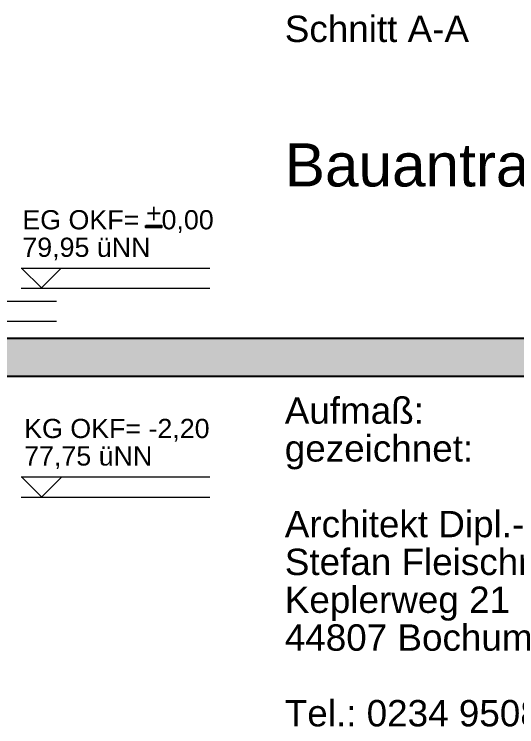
# Model space of a CAD drawing. Header units: millimetres. Extents: x 7 to 41668, y 3977 to 28530.
# Drawn here: x 32336 to 37657, y 3977 to 11525 of the extents above; entities that cross this region are included whole.
import ezdxf

# ---------------------------------------------------------------- set-up
doc = ezdxf.new("R2010")
doc.units = ezdxf.units.MM
doc.header["$LTSCALE"] = 50
for name, color, linetype in [('00_Wand_Bestand', 7, 'Continuous'), ('02_Grundstuecksgrenze', 8, 'Continuous'), ('05_Linien_stark', 7, 'Continuous'), ('10_Text', 7, 'Continuous'), ('12_Plankopf', 140, 'Continuous')]:
    doc.layers.add(name, color=color, linetype=linetype)
doc.styles.add('PLAN', font='arial.ttf')

msp = doc.modelspace()

# ---------------------------------------------------------------- hatches: boundary and pattern name
at = {"layer": '00_Wand_Bestand'}
msp.add_hatch(color=7, dxfattribs=at).paths.add_polyline_path([(33730.9, 9287.3), (33895.7, 9287.3), (33895.7, 9266.7), (33730.9, 9266.7)])
at = {"layer": '02_Grundstuecksgrenze'}
msp.add_hatch(color=7, dxfattribs=at).paths.add_polyline_path([(30226.2, 8092.7), (41288.2, 8092.7), (41288.2, 7688.6), (30226.2, 7688.6)])

# ---------------------------------------------------------------- linework, layer by layer
at = {"layer": '00_Wand_Bestand'}
msp.add_lwpolyline([(33730.9, 9287.3), (33895.7, 9287.3), (33895.7, 9266.7), (33730.9, 9266.7)], close=True, dxfattribs=at)
at = {"layer": '02_Grundstuecksgrenze'}
msp.add_lwpolyline([(30226.2, 8092.7), (41288.2, 8092.7), (41288.2, 7688.6), (30226.2, 7688.6)], close=True, dxfattribs=at)
at = {"layer": '05_Linien_stark', "lineweight": 15}
for p, q in [((32409, 8835.9), (34407.5, 8835.9)), ((32627.3, 8623.3), (32413.9, 8836.6)), ((32624, 8628.4), (32832.3, 8836.7)), ((32408.5, 8623.6), (34407, 8623.6)), ((30784.2, 8487), (32782.7, 8487)), ((30786.7, 8274.7), (32782.2, 8274.7)), ((32409.3, 6623.3), (34407.8, 6623.3)), ((32627.5, 6410.6), (32414.2, 6624)), ((32627.9, 6412.2), (32836.1, 6620.5)), ((32408.7, 6411), (34407.2, 6411))]:
    msp.add_line(p, q, dxfattribs=at)

# ---------------------------------------------------------------- texts
at = {"layer": '10_Text', "style": 'PLAN'}
for s, p in [('EG OKF= ', (32421.3, 9246.7)), ('+', (33730.9, 9317.2)), ('0,00', (33895.7, 9246.7)), ('79,95 üNN', (32421.3, 8955.2)), ('KG OKF= -2,20', (32440.5, 7035.7)), ('77,75 üNN', (32440.5, 6744.3))]:
    msp.add_text(s, height=203.2, dxfattribs=at).set_placement(p)
at = {"layer": '12_Plankopf', "style": 'PLAN'}
for s, height, p in [('Schnitt A-A', 279.262, (35201, 11231.3)), ('Bauantrag', 456.97, (35201, 9701.1)), ('Aufmaß:', 279.26, (35201, 7187.4)), ('gezeichnet:', 279.262, (35201, 6786.6)), ('Architekt Dipl.-Ing.', 279.262, (35201, 5985.1)), ('Stefan Fleischmann', 279.262, (35201, 5584.4)), ('Keplerweg 21', 279.262, (35201, 5183.6)), ('44807 Bochum', 279.262, (35201, 4782.9)), ('Tel.: 0234 9508840', 279.262, (35201, 3981.4))]:
    msp.add_text(s, height=height, dxfattribs=at).set_placement(p)

doc.saveas('drawing.dxf')
